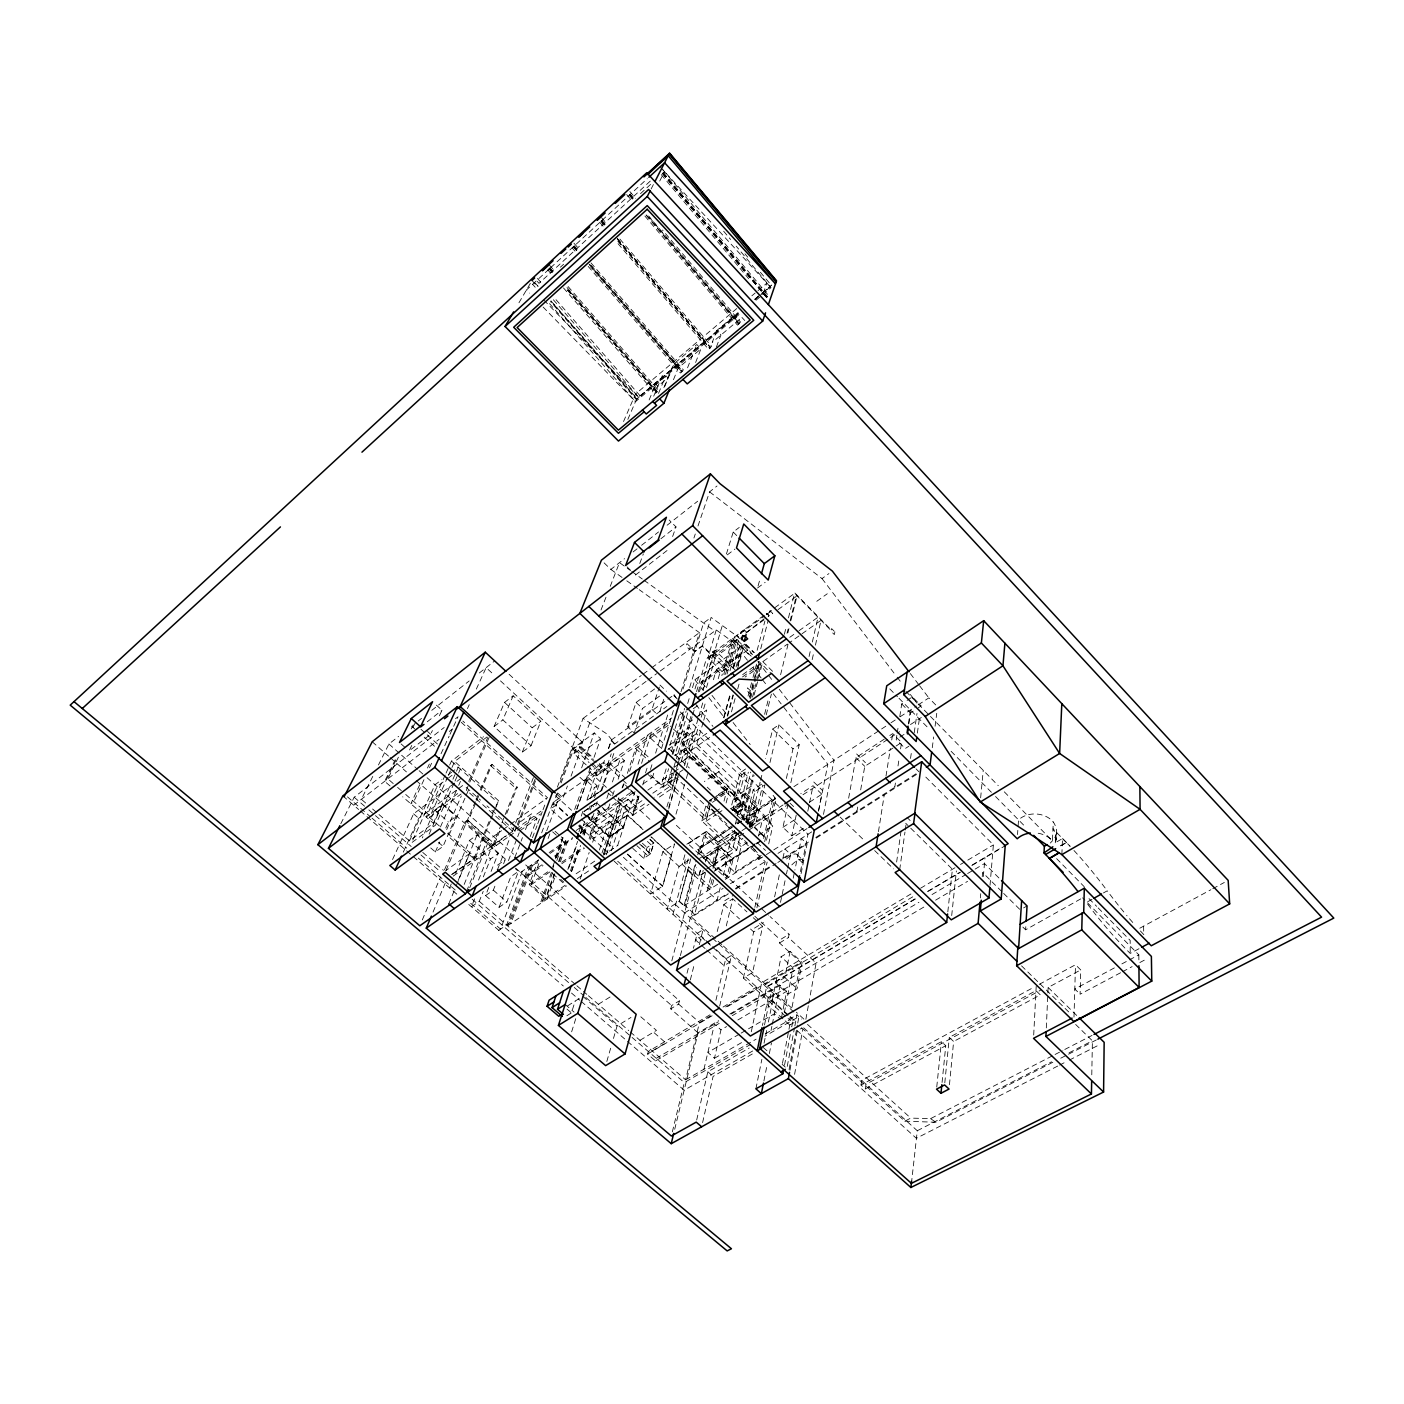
<?xml version="1.0" encoding="UTF-8"?>
<svg xmlns="http://www.w3.org/2000/svg" width="1404" height="1404" viewBox="0 0 1404 1404"><rect width="100%" height="100%" fill="white"/><g stroke="black" fill="none" stroke-linecap="round" stroke-linejoin="round"><path stroke-width="0.75" stroke-dasharray="5 3.75" d="M1091.785 1074.815L1092.4 1040.803L1075.639 1024.446M1120.567 972.761L1080.097 994.225L1080.729 969.918L1075.499 964.741L1036.222 985.977L1033.642 1036.152M1073.99 1017.11L1075.499 964.741M1061.863 854.597L1062.512 838.539L1055.229 842.786L1055.527 835.994M1046.313 1027.921L1048.121 987.468L1080.729 969.918M1055.229 842.786C1057.493 836.135 1057.528 827.921 1053.298 822.024A21.481 16.778 3.2 0 0 1018.532 819.883L1017.953 828.272M1038.188 833.239A21.744 16.866 3.4 0 1 1052.421 840.978L1053.298 822.024M1080.694 898.911L1025.622 929.799L1025.868 925.464M1017.531 834.573L1017.812 830.378M990.031 885.275L993.383 844.892L923.709 774.973M983.344 876.5L984.994 857.756M980.361 897.946L980.729 893.699M982.238 876.745L982.607 872.516L1002.158 891.926M749.403 823.85L751.017 826.816L748.56 823.972A3.001 1.106 -46.6 0 1 747.858 823.113L747.963 822.691A2.983 1.106 -46.6 0 0 746.244 822.288L745.875 822.463M980.641 797.823L983.239 770.34M949.455 1084.73L953.632 1041.47L949.297 1037.398L1035.976 990.645L1040.346 994.892L953.632 1041.47M944.804 1082.782L949.297 1037.398M942.066 1082.466L945.769 1045.699L941.435 1041.628L861.003 1085.011L865.32 1088.907L945.769 1045.699M936.749 1087.012L941.435 1041.628M736.31 812.003L733.397 809.16L736.872 812.284L734.011 810.213A3.001 1.088 -46.6 0 1 733.327 809.371L733.45 808.95A3.001 1.071 -46.6 0 0 731.747 808.581L733.73 810.459A3.001 1.071 -46.6 0 1 735.433 810.828L735.327 811.249M951.701 915.566L956.387 870.901M734.889 810.213L739.557 807.282L741.558 809.178L736.872 812.284M947.823 911.828L952.403 869.269L905.72 823.27M911.424 1183.344L917.286 1130.729L803.158 1027.359M932.274 747.718L933.678 736.96M935.082 726.219L936.749 713.32M899.683 869.725L904.966 832.081M905.264 829.992L906.142 823.727M917.356 733.116L919.725 716.356M910.529 758.441L911.459 752.017M914.232 732.73L917.005 713.443M896.629 862.021L901.403 828.553M865.32 1088.907L865.987 1084.257L1040.575 990.224M861.003 1085.011L861.687 1080.36L1034.309 987.012M908.37 724.025L910.863 707.335M908.967 723.393L910.529 712.899L914.092 710.564M895.419 783.028L894.769 787.293L891.733 784.292M897.998 765.97L899.297 757.423M900.578 748.894L901.543 742.488L892.733 733.608L887.468 737.047M896.858 735.31L896.208 739.487L905.229 748.56L908.879 746.208M897.191 733.221L898.49 724.868M899.788 716.496L901.719 703.966L905.282 701.614M878.448 831.659L884.239 794.945M885.994 776.131L890.364 748.49M891.716 739.996L892.733 733.608M857.704 807.019L856.966 811.301L853.93 808.353M860.67 789.908L864.759 766.356L901.543 742.488M848.648 798.174L855.966 757.651L885.731 738.188M794.576 1074.358L802.772 1029.501M808.318 1005.755L805.615 1020.69L796.296 1012.214M808.722 1003.632L816.093 963.109L788.469 937.556L789.136 934.257L770.076 916.584M789.083 1069.515L797.349 1025.095M797.753 1022.989L798.929 1016.636L764.934 1036.205M789.943 1070.269L797.279 1030.711L801.702 1028.202M787.258 1066.391L794.453 1028.044M794.857 1025.92L796.928 1014.829L801.579 1019.058M784.52 1065.197L790.557 1033.239M765.443 1033.8L789.61 1019.866L790.417 1015.619M792.049 1007.107L800.596 962.424L779.518 942.979L780.203 939.68L789.136 934.257M782.467 1063.372L788.557 1031.414M788.96 1029.29L791.066 1018.216L796.928 1014.829M790.101 951.35L784.889 977.535L775.763 982.94L787.977 994.067L797.121 988.714L802.123 962.46L790.101 951.35L781.08 956.773L771.568 1003.544M784.345 1012.688L793.102 967.812L781.08 956.773M823.481 814.408L834.029 760.248L779.255 689.276M781.466 1017.742L786.661 991.329L780.097 985.362L731.01 1014.179M818.409 811.301L821.814 794.225L813.039 785.713L800.789 793.716M818.743 810.178L827.833 764.32L782.484 705.615M771.024 1030.571L771.884 1026.377M772.305 1024.271L780.097 985.362M763.899 1080.957L767.251 1064.109M769.339 1053.579L771.445 1043.049M800.42 871.638L807.984 834.239L680.203 711.898L668.76 749.034M801.105 873.569L807.089 843.892L801.386 838.451L794.875 870.094M764.057 1043.207L766.637 1030.501M768.357 1022.024L774.043 994.067L768.199 997.507L762.442 1025.464M755.896 1088.802L761.863 1059.336M793.207 878.22L794.453 872.13M807.791 811.249L809.108 804.861M809.546 802.737L813.039 785.713M764.496 1025.008L771.34 991.61M764.671 994.313L764.127 996.893L732.309 1015.654M780.484 902.368L781.782 896.261M782.203 894.225L785.205 879.992M786.486 873.885L787.311 869.989M787.714 868.041L790.592 854.369L784.906 848.964L781.975 862.6M788.065 803.86L782.923 827.307L791.838 835.801L796.823 812.267M751.28 1031.764L761.652 982.8L911.266 893.769M774.604 896.875L779.413 874.552M759.511 923.481L762.653 926.377L752.579 972.533L743.383 978.061L789.61 1019.866M790.838 782.712L799.227 744.682L778.922 724.815L772.691 729.08L765.619 758.441M743.383 978.061L753.667 931.905L762.653 926.377M812.179 659.634L813.583 653.422M815.443 645.138L821.024 620.287L789.259 642.839M756.896 907.826L767.163 862.056M786.363 778.465L792.979 748.876L799.227 744.682M768.708 843.857L772.726 826.061L763.056 816.865L749.016 826.043M754.843 907.317L765.162 861.547L675.657 777.43L652.632 793.33M773.095 795.313L775.657 798.648L774.727 797.753L741.838 819.409M766.496 840.224L776.026 798.402L743.295 819.936M702.597 1122.586L713.109 1076.377L754.51 1052.719M809.073 656.51L810.477 650.298M812.354 642.032L818.005 617.216L796.823 632.291M757.862 858.511L758.844 859.423L759.81 855.229M763.653 838.504L772.305 800.859M739.276 1034.186L707.844 1052.456L714.478 1058.265L720.972 1029.869L726.605 1026.57M764.671 841.663L774.727 797.753M696.682 1120.023L707.844 1071.779L749.209 1048.016M703.931 1069.234L714.478 1024.113L720.972 1029.869M758.564 836.082L763.056 816.865M719.673 1006.124L731.484 955.44L725.657 959.002L715.671 1001.298M769.971 762.547L778.922 724.815M749.631 827.816L753.053 825.57L762.705 785.117M749.35 826.974L760.108 782.309M760.617 780.185L762.161 773.797M726.307 925.868L732.8 898.841L746.946 911.88M630.343 1032.01L685.591 1079.799L699.473 1022.498L712.583 1014.706M674.71 1129.29L698.034 1032.853L718.637 1020.673M745.559 821.252L755.685 814.601L743.155 802.719L733.046 809.424L745.559 821.252L753.246 789.785L763.179 783.151M740.241 831.782L731.484 837.521L725.061 863.179L734.871 872.305L741.119 846.559L748.139 842.014M672.341 1131.887L684.31 1082.589L751.807 1043.751M747.086 824.095L755.001 791.47L764.934 784.854L754.878 827.289L765.636 837.468M743.295 818.918L754.036 775.289M739.364 833.274L719.445 846.296L733.116 859.037L728.641 877.219L714.794 864.39L736.749 850.157L741.172 832.081M717.233 931.536L723.85 904.509L732.8 898.841M780.606 674.71L788.223 643.558M712.776 862.512L732.555 849.666L737.03 831.589L717.444 844.418L712.776 862.512L701.298 851.877L706.107 833.853L717.444 844.418M766.233 714.864L771.375 694.155M787.047 633.344L788.065 629.238M790.083 621.059L796.156 596.489M742.084 819.234L753.106 774.534M787.925 632.713L788.925 628.623M790.943 620.445L797.016 595.875L776.096 611.038M720.199 887.732L717.111 900.087L707.195 890.978L710.88 876.605M723.288 875.394L728.43 854.808L718.795 845.822L698.736 858.95M784.362 634.257L786.398 626.079M788.451 617.9L794.699 592.786L831.291 630.01M764.601 714.285L768.725 697.7M735.924 810.494L737.907 812.372L737.03 815.899L740.452 813.636L750.771 772.13M735.345 824.148L736.907 817.918M737.433 815.829L748.35 772.165M738.276 812.407L746.191 807.177L684.555 748.665L683.643 751.702L734.152 799.578L736.644 797.928L741.4 786.644L745.893 768.795L739.961 772.814L730.782 808.686L732.765 810.564L742.874 803.843L740.891 801.965L730.782 808.686M713.723 880.027L711.652 888.1L684.362 862.986L686.012 856.966M734.152 799.578L734.941 796.489L737.416 794.822L682.59 742.734L686.819 734.608L741.4 786.644M732.765 810.564L741.891 774.657L746.84 771.322M690.329 979.939L694.541 963.319M699.297 944.629L703.088 929.659L697.279 933.309L693.436 948.262M687.03 973.2L688.644 966.97M714.794 864.39L719.445 846.296M712.126 879.36L709.529 889.469L682.239 864.373L685.012 854.352M712.986 868.392L718.795 845.822M713.776 866.794L718.427 848.683L703.737 858.283M698.034 1032.853L670.743 1008.844L678.606 1004.088L679.448 1000.789L529.115 867.935L539.434 860.792M726.114 802.983L729.202 791.066L719.146 797.823M754.106 695.068L762.793 661.635L787.486 644.103M717.497 842.505L734.748 830.641L717.497 842.505L706.335 831.273L717.672 841.856M709.95 1014.811L648.315 1051.473L647.613 1054.053L655.563 1060.898L656.23 1058.318L718.216 1021.884M750.578 698.508L759.353 664.969M705.44 873.13L694.682 914.337L684.766 905.334L695.805 864.25M724.025 801.122L727.342 788.469L746.349 806.528L735.029 814.022M670.743 1008.844L671.603 1005.545L679.448 1000.789M752.509 697.104L761.214 663.653L740.628 678.255M748.069 696.068L752.439 679.483M753 677.412L756.914 662.565M766.461 614.654L766.812 613.302L769.392 615.9L772.744 613.46L770.164 610.863L766.251 613.706L768.795 615.303L768.444 616.654L766.584 614.776L773.042 609.003M760.722 648.788L768.304 620.006M680.378 955.597L690.277 918.023L728.571 893.716M721.814 944.594L691.031 916.654L703.211 870.34M705.44 861.916L706.545 857.668L746.84 831.396M749.455 696.735L758.774 661.249L770.761 673.113M749.754 698.034L754.668 679.255M755.229 677.167L759.055 662.565M700.298 870.147L698.701 876.184L705.299 871.902M700.543 870.357L698.929 876.394L705.528 872.13M770.164 610.863L769.936 612.337M757.142 650.298L764.917 621.042M690.786 858.792L679.15 901.421L683.994 905.826L696.156 860.634M697.718 854.825L699.806 847.068L674.113 823.253M704.001 835.24L731.01 860.406L726.517 878.588L699.174 853.263L704.001 835.24L706.107 833.853M671.814 960.845L696.542 867.707M708.722 803.386L704.492 819.006L667.321 784.204L671.972 768.795M710.336 803.895L706.651 817.567L669.462 782.73L673.516 769.252M710.863 801.947L711.459 799.683L709.336 801.122M736.749 850.157L705.949 821.34L710.231 805.44M689.101 859.897L679.062 866.479L667.181 909.125L679.396 901.263L687.784 870.48L692.541 874.832L687.784 870.48M732.555 849.666L701.719 820.849L706.598 802.965M731.466 711.881L735.433 697.314M737.697 688.995L739.399 682.748M727.254 715.689L732.958 694.91M672.972 914.373L688.522 857.686M727.623 716.198L733.362 695.243M723.955 717.971L730.905 692.839M737.381 669.427L744.383 644.085L752.544 654.668M758.072 585.977L760.336 577.851M736.082 666.953L742.4 643.453M746.7 632.327L744.138 629.764L743.751 631.133L745.735 633.099L766.531 616.935M737.556 665.356L743.278 644.717M723.604 717.619L730.536 692.558M738.048 665.426L741.523 652.895L747.805 660.722M732.835 668.076L738.328 648.455L733.748 642.523L716.251 629.94L658.406 672.376M733.292 667.953L734.906 662.197L731.396 658.757L716.373 669.568L712.46 683.011M733.923 666.9L740.364 643.839M743.874 631.256L744.26 629.887L710.617 654.334L699.455 691.681M729.975 670.779L739.276 637.714L736.837 635.292M741.101 631.976L740.838 633.45L741.101 631.976L764.548 614.952M727.061 674.078L736.819 639.504L713.057 656.721L702.316 646.191L694.611 651.825L690.048 647.384M723.762 674.289L734.362 637.083L751.456 654.001M725.535 674.008L734.274 643.225L731.817 640.803L721.849 675.657M734.941 640.838L751.21 656.177M627.272 854.246L662.495 886.275L674.604 843.857L662.899 851.649L650.526 894.067L662.723 886.117L671.481 855.475L651.105 836.749M606.826 1061.442L611.056 1046.822M613.46 1038.469L617.093 1025.938L630.975 1017.444M718.199 678.746L719.866 672.972L734.906 662.197M675.973 814.162L685.714 780.571M686.328 778.465L688.153 772.165M703.158 722.288L696.015 746.946L720.656 770.427L704.334 781.537M703.755 720.234L706.738 709.95L694.366 718.69M686.486 767.637L698.753 725.64M701.21 717.233L706.124 700.438M684.31 765.671L698.262 718.216M698.859 716.145L703.106 701.702M668.76 807.265L678.097 775.745M668.743 808.985L679.29 773.323M683.643 751.702L686.135 749.982L693.383 731.554L688.995 727.36L679.045 734.38L670.375 726.131M706.475 687.644L715.566 656.756L713.127 654.369L702.755 689.329M676.482 773.042L671.884 788.469L657.809 798.139M696.524 691.593L706.387 658.827L711.617 655.036L712.53 651.93L715.005 650.14L736.784 671.533M666.9 806.861L675.657 777.43M681.379 761.196L689.346 734.38L684.959 730.203L676.377 758.774M703.193 689.996L722.305 625.5M716.251 629.94L707.914 657.721L725.078 674.499M674.394 771.077L669.778 786.503L654.088 797.296M690.891 716.356L677.957 759.511L711.53 736.152M698.192 691.996L701.228 681.835L741.523 652.895M632.748 848.349L643.752 858.388L650.684 853.755L653.931 842.891L649.245 838.592M676.342 769.216L677.553 765.127M678.167 763.092L692.102 716.935M692.716 714.847L695.208 706.51M673.92 766.935L675.763 760.81M643.752 858.388L647.051 847.507L653.931 842.891M687.732 712.899L674.798 755.685L708.581 732.098M694.98 688.96L698.56 677.132M672.2 754.281L684.608 713.53M687.679 703.474L690.084 695.559M692.488 687.662L694.892 679.764L744.383 644.085M653.755 773.271L652.474 777.377L662.986 787.205L668.602 768.69M672.99 754.281L686.117 711.073M689.662 687.504L711.126 617.427L738.048 636.889M650.666 775.008L661.249 784.889L666.935 766.268M671.358 751.807L684.625 708.371M683.046 689.048L703.562 623.025L711.126 617.427M726.412 554.018L733.221 532.028L739.241 527.448M681.01 691.751L699.42 632.642L639.189 589.662M571.639 1031.817L575.816 1018.462M661.477 748.613L673.692 709.564M650.438 769.497L652.386 763.372M655.598 753.158L667.9 714.25M676.131 697.858L674.043 694.787L676.219 697.577M690.241 646.788L689.417 649.42L686.117 646.191L686.96 643.576L694.804 651.228L702.491 645.612L713.232 656.124M612.53 797.086L632.59 815.461L638.767 797.437L625.447 785.099M638.767 797.437L633.169 815.057L618.164 801.245M642.751 784.924L644.734 778.676M566.865 1015.759L571.428 1012.898L575.166 1001.087M620.252 799.806L633.169 811.705L638.364 795.384M645.507 772.955L647.455 766.83M609.248 836.626L623.288 827.026L627.377 814.864L641.698 828.114M617.655 845.506L635.012 791.505M588.68 818.69L609.301 837.433L623.692 827.588L600.28 805.387M641.575 763.32L651.614 732.274L662.618 742.681M659.81 711.547L663.741 699.315M638.03 764.232L647.455 735.24L661.231 748.244M611.389 850.701L628.079 799.245L652.176 821.48M606.405 854.773L621.603 808.265M603.527 853.72L612.934 825.113L608.897 821.445L589.996 834.485L594.015 838.135L612.934 825.113M633.292 792.698L621.235 801.087L603.492 855.141L617.9 845.348M604.194 854.703L618.795 810.213M659.529 696.121L642.453 708.493L634.257 733.011L627.763 726.903L652 709.424L659.318 687.082M617.584 801.666L618.866 797.77M622.095 788.03L623.376 784.134L629.308 789.627M622.674 787.626L623.955 783.73M627.377 773.358L635.608 748.455L668.936 724.762M602 853.07L618.602 802.667L582.783 827.57L579.764 824.832M629.606 771.375L637.627 747.016L650.052 758.669M599.403 849.999L608.897 821.445M609.862 803.878L608.476 807.984L604.755 804.58M612.618 795.629L615.391 787.398M618.146 779.167L624.359 760.635L620.761 757.282L604.527 768.848L594.524 797.683M606.844 798.42L608.932 792.242M612.425 781.958L620.761 757.282M580.203 879.027L589.189 852.456M592.646 842.224L595.945 832.432L641.997 800.649M590.084 839.68L599.631 811.565M693.927 538.03L695.278 534.011M697.999 525.973L709.582 491.856L717.005 486.012M589.996 834.485L591.944 828.799L639.118 796.138M589.136 838.679L598.911 810.02M627.763 726.903L636.1 702.456L654.861 688.785M590.856 820.252L592.277 816.128M595.84 805.791L597.262 801.649M600.807 791.312L614.32 752.035M593.945 813.407L591.821 819.585L588.101 816.215M601.737 790.715L608.107 772.165L624.359 760.635M570.428 870.901L578.817 846.647M582.993 834.52L584.397 830.484L579.536 826.078M576.886 808.757L589.891 772.13L603.615 762.337L607.177 765.619L611.249 753.843M571.481 871.48L580.01 846.735M584.275 834.362L586.416 828.167M571.621 871.463L580.624 845.383M584.082 835.345L587.679 824.92L581.958 828.904L579.729 835.327M587.03 799.56L594.998 776.903L608.722 767.128L609.915 763.671L625.956 778.571M567.865 869.445L577.623 841.347M568.743 867.97L577.167 843.734M580.677 833.643L584.591 821.866M588.767 809.845L590.171 805.826M593.646 795.805L597.139 785.784L588.153 777.518L576.798 809.494M590.242 810.038L591.681 805.914M587.749 766.321L595.401 773.393L599.824 770.252L601.14 766.479L595.033 760.81M578.939 831.87L581.747 823.85M590.838 797.788L594.331 787.767L597.139 785.784M608.406 748.595L611.424 739.943L674.043 694.787M646.086 681.414L589.75 722.727L580.94 746.63L579.326 747.805L600.736 767.619L602.369 766.444L604.457 760.477M608.616 748.543L611.67 739.75L607.265 734.169L583.081 718.392L556.002 790.873M581.256 816.04L583.415 809.862M596.893 772.937L595.805 776.043L606.089 768.725M763.214 293.471L766.847 283.152L751.877 295.788M595.401 773.393L596.735 769.62L601.14 766.479M552.579 872.533L541.856 902.596L540.891 901.754L545.331 898.753L554.141 873.972M558.529 861.6L565.865 840.961L561.231 836.802M554.843 873.85L546.244 898.139L565.531 885.064L550.35 871.586L531.098 884.801L547.191 898.981L555.247 876.271M559.161 861.723L565.619 843.506L572.446 838.767M560.354 861.828L567.672 841.189M574.657 809.494L585.363 779.518L594.331 787.767M556.861 860.494L562.46 844.787M579.957 777.342L585.187 782.133L590.329 767.69M594.015 757.37L600.631 738.802L594.296 732.906L572.692 748.63L560.214 782.116M672.621 536.503L676.026 526.921L669.164 520.024M555.387 857.493L562.6 837.381M552.702 866.935L554.861 860.898M555.58 858.879L564.215 834.731M540.891 901.754L553.79 865.671M556.651 857.651L561.547 843.962M581.625 767.9L594.296 732.906M545.331 898.753L529.22 884.573L538.311 859.932M531.098 884.801L539.224 862.653M548.104 838.486L551.052 830.431M557.37 793.032L552.86 805.141L563.057 797.893L567.409 786.047M571.042 776.166L579.01 754.457L600.631 738.802M546.735 830.747L558.634 798.56M586.223 764.917L573.955 753.615L578.36 750.42L579.747 746.682L593.488 759.406M575.254 984.309L507.564 925.815L529.168 867.9M561.126 782.941L573.885 748.63L582.52 742.365L576.289 736.556M498.753 930.326L509.933 922.744L531.414 864.882M532.344 865.706L510.88 923.569L509.933 922.744M573.955 753.615L575.342 749.859L579.747 746.682M541.681 832.835L552.93 802.632L671.796 717.883M1056.615 833.081L1054.579 838.521L1050.332 843.049M522.306 871.217L500.561 929.097L468.567 901.473M639.768 563.495L643.365 553.843M532.449 837.749L536.977 825.763M537.732 823.762L542.26 811.758M543.015 809.757L546.033 801.754M530.203 836.556L536.995 818.637L531.589 813.793L518.006 823.499M716.426 346.911L720.972 334.924L716.812 330.484L738.083 312.565M488.75 887.451L485.573 895.577L499.087 907.3L506.879 901.947L518.427 871.41L515.479 868.813M499.087 907.3L510.74 876.763L518.427 871.41M514.829 857.493L522.446 837.626M525.5 829.676L531.589 813.793M716.812 330.484L712.214 342.436L742.242 317.058M508.441 860.599L516.918 838.697M517.69 836.696L519.234 832.712M518.164 825.464L535.503 780.922M485.573 895.577L493.348 890.171L495.717 884.081M503.597 863.793L505.177 859.739L497.507 865.145M516.567 826.605L514.197 832.677L466.339 790.119L468.918 784.134M517.356 824.587L536.31 775.991M601 610.02L606.388 596.209M610.249 586.328L619.497 562.635L630.01 570.182M695.612 362.495L700.947 348.876L696.805 344.524L674.131 363.654L664.478 387.118M497.49 869.655L509.161 839.838M512.267 831.888L514.829 825.061M515.619 823.042L534.643 774.481M474.622 898.806L471.446 906.773L479.273 901.333L483.204 891.382M491.067 871.463L498.157 853.544L477.044 834.941L469.41 840.452L454.563 876.078M483.345 876.903L490.487 858.967L498.157 853.544M687.556 367.778L696.805 344.524M478.536 880.097L492.225 845.928L506.511 835.731M492.997 845.015L501.123 824.745M501.93 822.726L515.724 788.276L517.269 787.153L492.067 764.425L490.522 765.584L480.326 789.68M494.594 843.874L501.877 825.64M506.739 813.478L517.269 787.153M531.045 745.664L540.838 721.305L513.162 695.787L504.527 702.404L494.103 726.517L522.27 752.175L531.045 745.664L502.843 719.883L513.162 695.787M469.743 887.697L489.206 839.539L467.304 820.217L464.812 822.042L444.401 870.094M522.27 752.175L532.169 727.798L540.838 721.305M673.464 379.729L678.255 367.953L700.947 348.876M466.549 891.382L486.89 841.207L501.579 830.677M464.162 884.45L474.85 858.3L469.533 853.65L445.577 870.813M475.412 857.563L490.312 821.042M491.154 819.006L494.471 810.898M495.296 808.862L498.613 800.754L454.668 761.477L487.048 736.924M473.85 858.669L491.277 816.057M492.102 814.039L498.613 800.754M663.881 387.662L672.534 366.637M658.529 393.366L665.865 375.658L667.935 377.816L657.827 386.311L655.756 384.152L665.865 375.658M458.231 880.448L477.044 834.941M448.789 903.86L455.422 887.784M456.247 885.784L469.533 853.65M653.702 396.191L662.512 375.096M451.263 883.993L449.613 887.942L451.421 886.661M649.122 399.964L655.756 384.152M433.046 912.074L445.752 881.87M446.103 870.269L475.219 801.737M476.061 799.736L479.466 791.698M494.734 846.542L466.707 821.831L468.287 820.673L475.938 802.597M476.781 800.596L480.186 792.558M481.028 790.54L492.067 764.425M422.306 919.936L440.487 877.149M543.91 300.105L639.557 398.262L640.435 396.191L554.598 298.052M430.712 847.946L435.345 851.965L443.05 846.366L455.984 816.408L442.365 804.404L434.766 810.055L422.323 837.907M627.834 419.41L636.819 398.596L738.293 313.039M468.409 790.189L448.455 836.468L475.57 860.178M446.665 829.641L461.319 795.928M468.743 781.379L487.714 737.591M469.778 782.151L490.452 734.345M435.345 851.965L439.698 841.979M445.77 827.991L448.385 822.007L455.984 816.408M623.534 421.516L635.468 394.068L736.907 308.424M440.452 826.938L457.827 787.346M458.704 785.362L460.442 781.396M429.115 834.222L442.365 804.404M454.124 783.063L435.503 825.148L411.6 842.769L437.065 786.556L447.034 779.044M455.019 781.063L457.669 775.043M458.564 773.042L460.337 769.023M379.01 814.566L409.477 840.926L433.362 823.27L452.053 781.221M452.948 779.22L458.283 767.198L453.299 770.954M439.382 826.026L429.554 817.444L447.49 777.465M448.385 775.464L454.668 761.477M445.156 775.078L426.237 817.04L433.362 823.27M446.051 773.095L448.753 767.093M449.649 765.092L451.456 761.108L483.538 736.749M467.444 708.599L469.234 704.685M476.342 689.083L486.135 667.62L494.12 674.991M403.299 852.14L418.708 818.304L456.914 789.803M409.477 840.926L435.012 784.748L441.663 779.729M392.558 859.529L413.583 813.829L455.229 782.642M441.049 753.72L449.104 736.205M450 734.257L458.055 716.742L454.598 719.427M423.955 779.729L413.829 801.579L410.845 803.825L421.007 781.958M429.484 767.812L432.239 761.846M427.483 768.041L429.326 764.074M411.758 745.454L409.073 751L430.659 734.257L432.414 730.554M439.399 715.777L442.032 710.231L435.731 704.545M386.188 780.133L395.805 760.442M411.197 728.922L413.127 724.99M398.42 757.195L387.855 778.851L395.981 785.959M412.829 727.658L414.742 723.709L421.551 718.374M395.261 759.652L384.661 781.326L392.839 788.346M372.762 776.412L361.354 799.297L366.181 803.457M378.466 764.969L388.926 743.997L398.648 736.363M340.821 823.727L354.177 797.226L444.208 727.483M659.722 181.063L664.531 171.621L661.319 174.552M651.105 188.996L654.001 183.362M518.953 302.773L530.905 282.362L535.205 287.258M738.609 324.113L740.47 322.007L662.495 230.028M568.111 286.556L658.423 390.259L656.493 392.4L566.005 288.61M548.999 269.217L526.43 289.996L529.466 293.103M550.596 267.743L647.262 178.712M650.263 181.098L538.996 283.362L536.258 280.238M560.389 267.181L563.601 264.25M640.505 193.664L645.313 189.259M646.911 187.785L653.316 181.906M754.931 299.017L771.568 284.994M738.135 313.496L636.661 398.929L550.947 301.053M754.773 299.491L761.424 293.875M763.092 292.488L769.743 286.872M738.451 313.689L636.363 399.631L550.596 301.685M755.054 299.701L758.388 296.893M760.038 295.507L770.006 287.118M543.102 307.055L635.468 401.702L739.381 314.268M756.019 300.263L761.003 296.068M762.67 294.664L770.989 287.662L736.205 246.156M604.089 562.846L610.845 569.427L624.587 558.634M633.099 551.947L639.891 546.612M641.593 545.278L658.581 531.923M667.093 525.236L697.683 501.21M431.748 710.354L469.147 680.975M479.343 672.972L494.682 660.915M660.898 538.75L676.026 526.921M427.255 721.796L442.032 710.231M635.433 575.061L667.848 549.912M353.685 805.212L439.048 739.364M449.28 731.466L452.685 728.834M494.103 726.517L502.843 719.883M727.325 554.861L734.959 549.069M448.315 774.727L451.632 772.218M448.701 777.798L452.018 775.289M657.318 391.225L656.616 391.821L566.303 288.206M456.967 781.344L462.179 777.43M458.652 788.521L463.864 784.625M457.722 793.611L426.237 817.04L402.667 796.788M429.554 817.444L461.074 794.015M757.511 587.995L765.18 582.344M583.081 718.392L641.242 675.517M643.014 674.218L650.07 669.024M651.825 667.725L699.42 632.642M647.841 680.115L656.651 673.657M774.692 607.792L794.559 593.383L831.168 630.607M740.715 633.327L764.706 615.917M733.695 639.452L709.897 656.703L712.337 659.108L736.135 641.874M745.735 633.099L766.689 617.918M733.748 642.523L739.785 638.153M709.582 491.856L822.024 578.588L828.922 573.587M614.882 743.839L611.126 740.75L614.636 744.032L666.9 706.458M701.228 681.835L702.175 682.748L748.525 649.473M816.777 601.298L827.289 593.752M503.352 829.413L508.652 825.622M510.424 824.341L547.542 797.753L462.846 721.077M451.509 874.587L505.949 835.766M452.579 874.183L474.85 858.3M508.301 834.467L513.653 830.641M515.443 829.36L542.225 810.266M607.177 765.619L609.915 763.671M453.246 876.096L507.704 837.31M509.319 836.152L515.812 831.537L486.977 805.878M517.567 830.29L540.505 813.951M585.187 782.133L670.814 721.165M679.729 714.812L685.082 711.003M789.75 637.311L795.05 633.555M519.989 830.729L536.995 818.637M693.313 708.704L700.21 703.79M742.646 674.657L756.282 664.969L758.722 667.391L745.085 677.044M689.066 722.446L692.593 719.936M586.96 800.298L601.228 790.627L587.205 800.508M669.568 744.945L687.328 732.449M667.9 749.438L693.383 731.554M576.184 830.466L632.695 791.136M643.067 783.923L652.474 777.377M520.533 872.446L538.504 859.968M549.139 852.579L565.865 840.961M677.483 764.46L689.943 755.808L726.745 790.733L714.531 798.946M550.052 853.404L572.779 837.626M581.309 831.712L628.079 799.245M674.096 767.321L681.045 762.495M682.8 761.284L689.75 756.458L726.57 791.382L714.355 799.596M580.993 832.853L584.397 830.484M582.59 833.327L585.468 831.343L578.974 825.464M647.876 790.083L672.393 773.095M674.148 771.884L679.396 768.251M542.049 864.741L527.816 874.587L528.746 875.412L542.979 865.566M554.527 856.107L558.072 853.65L559.003 854.474L555.457 856.949M661.249 784.889L677.693 773.534M679.501 772.288L683.099 769.796M662.986 787.205L676.254 778.044M613.197 824.639L627.377 814.864M627.36 815.32L613.443 824.85L592.962 806.142M633.169 811.705L645.366 803.299M529.22 884.573L549.104 870.901M561.758 862.214L583.432 847.296M561.775 863.741L584.538 848.104M632.59 815.461L648.999 804.194M623.885 826.991L609.494 836.854L588.838 818.058M576.114 873.779L597.156 859.476M507.564 925.815L566.496 885.924M577.219 878.658L591.523 868.971M709.16 800.701L716.426 795.822M718.251 794.594L727.342 788.469M714.952 797.349L727.167 789.136M712.442 802.333L717.479 798.946M701.719 820.849L713.688 812.863M715.443 811.688L720.743 808.16M705.949 821.34L716.11 814.583M717.795 813.442L722.884 810.055M686.784 844.225L706.335 831.273M688.381 843.699L706.159 831.923M671.481 855.475L650.859 836.907M736.626 813.232L737.907 812.372M907.072 700.438L912.407 696.893L921.199 705.896L915.864 709.389M739.996 820.603L697.033 848.893L768.497 915.127M743.295 819.901L775.657 798.613M793.892 786.661L889.223 723.955M891.031 722.762L898.279 717.988M900.104 716.795L916.426 706.054M918.234 704.861L928.834 697.893L936.135 705.37M745.928 819.743L756.036 813.091L743.541 801.21L733.432 807.932L765.478 838.135M745.98 821.919L755.405 815.742L757.212 817.444L747.437 823.85M699.174 853.263L701.298 851.877M749.438 824.166L754.123 821.077L755.949 822.797L751.245 825.868L747.963 822.691M749.209 825.113L753.895 822.042M741.996 830.641L747.261 827.202M749.876 826.64L783.046 804.931M703.492 858.055L718.199 848.455M748.63 830.238L786.451 805.545M802.948 794.769L888.785 738.732M890.592 737.556L899.631 731.659M910.476 724.569L921.322 717.497M899.859 737.118L905.317 733.572M706.51 869.006L728.43 854.808M758.669 835.169L772.726 826.061M809.546 802.175L821.814 794.225M725.061 863.179L755.299 843.628M714.952 870.234L754.773 844.488M756.581 843.33L762.021 839.82M714.197 871.27L754.703 845.103M756.493 843.944L761.881 840.452M782.923 827.307L797.139 818.128M734.871 872.305L763.355 854.053M791.838 835.801L806.054 826.675M683.994 905.826L718.041 884.011M725.289 879.378L761.337 856.282M758.844 859.423L762.688 856.966M766.391 854.597L771.919 851.052M773.779 849.859L807.019 828.588M684.625 912.916L723.078 888.399M730.396 883.73L765.162 861.547M777.991 853.369L814.338 830.185M691.031 916.654L728.079 893.137M735.398 888.486L771.937 865.285M782.905 858.318L808.476 842.084M815.794 837.451L919.041 771.884L916.005 768.83M735.871 889.083L776.008 863.618M777.834 862.46L783.309 858.985M785.134 857.844L807.089 843.892M816.268 838.065L916.97 774.166M724.762 900.736L733.713 895.068M567.602 1005.861L579.729 998.209M598.35 1004.299L611.091 996.349M754.527 928.097L763.495 922.586M779.518 942.979L788.469 937.556M639.961 1040.311L656.458 1030.413L638.802 1015.039M920.62 888.206L956.844 866.637M960.494 864.46L965.97 861.196M967.812 860.108L993.383 844.892M723.025 1007.037L756.651 987.047L756.089 989.627L724.306 1008.511M725.692 1006.931L800.596 962.424M652.281 1050.964L665.829 1042.909L653.509 1032.186M647.613 1054.053L713.074 1015.18M765.496 984.257L914.969 895.506M767.637 986.205L916.092 898.227M927.377 891.54L959.318 872.604M972.481 864.811L1002.544 846.998M915.303 899.051L766.496 987.223L765.285 993.049L770.147 997.454L926.201 905.685M928.483 891.224L960.511 872.253M971.814 865.566L1005.211 845.77M729.887 1014.039L918.918 902.298M932.028 894.559L965.759 874.639M967.619 873.534L973.253 870.217M975.113 869.111L984.485 863.565L999.964 878.992M655.563 1060.898L719.199 1023.376M935.608 900.157L967.567 881.361M737.872 1019.953L786.661 991.329M1056.317 839.855L1055.878 834.134L1052.982 828.781L1070.164 846.349L1066.338 842.418L1059.055 846.665L1065.759 843.067M741.136 1033.098L746.682 1029.887M748.525 1028.799L774.411 1013.758L779.746 1018.567M714.478 1058.265L745.928 1040.083M685.591 1079.799L756.124 1039.171M789.768 1025.025L795.647 1021.656L772.674 1000.841L766.795 1004.281L783.643 1019.497M752.684 1050.982L684.152 1090.224L581.432 1001.631M1023.621 907.897L1027.044 905.949M1092.049 899.297L1086.363 902.474A209.407 76.202 58.6 0 0 1130.22 953.421L1139.75 948.314M1103.439 892.926L1107.247 890.82A210.688 74.693 58.5 0 0 1125.394 913.881M1139.767 928.237L1210.88 889.732M1212.793 888.697L1224.323 882.467M1114.355 967.918L1074.797 988.995L1080.097 994.225M1121.884 963.899L1127.535 960.88M1129.43 959.88L1138.837 954.86L1082.589 897.84M1122.48 971.744L1132.115 966.619M1139.837 962.547L1147.542 958.458M801.596 1027.746L904.825 1121.182L910.74 1118.111L930.571 1118.637L1053.123 1055.475M1055.071 1054.474L1062.863 1050.473M1064.794 1049.455L1092.031 1035.432M917.286 1130.729L1051.543 1061.793M1069.058 1052.807L1092.4 1040.803M904.825 1121.182L935.906 1122.252L1052.93 1062.214M1060.74 1058.212L1066.584 1055.194M1068.549 1054.193L1097.805 1039.188M1057.686 1066.075L916.356 1138.293L797.279 1030.711M1059.616 1065.074L1067.373 1061.126M1069.304 1060.125L1100.28 1044.295M747.683 824.166L748.051 824.008A2.983 1.106 -46.6 0 1 749.771 824.394L749.666 824.815A2.983 1.106 -46.6 0 0 750.368 825.675L751.21 825.552M750.666 825.587L747.911 822.902M736.837 811.968L736.012 812.091A3.001 1.088 -46.6 0 1 735.38 811.968L731.747 808.581M930.571 1118.637L935.906 1122.252M610.845 569.427L625.008 579.554M626.781 580.817L637.416 588.399M631.747 571.446L642.26 578.992M644.015 580.256L714.741 631.045M567.005 1009.107L571.428 1012.898M565.18 1004.474L574.061 1012.091M347.472 796.875L370.34 816.707M372.007 818.128L406.739 848.121M418.322 858.107L456.089 890.715M342.857 795.875L358.652 809.494M360.301 810.915L405.809 850.175M406.616 850.859L411.583 855.141M413.232 856.563L457.177 894.471M468.778 904.474L563.32 985.994M571.498 993.049L579.87 1000.28M372.587 809.002L377.395 813.162M422.744 852.403L443.436 870.304M479.273 901.333L506.616 924.99L528.202 867.128L524.938 864.25M576.868 985.766L586.784 994.33M588.434 995.752L628.764 1030.624M354.177 797.226L367.216 808.493M368.831 809.897L411.197 846.507M420.972 854.966L440.523 871.849M472.148 899.192L572.569 986.012M574.218 987.433L584.099 995.962M585.749 997.384L684.31 1082.589M582.765 996.296L617.093 1025.938M438.417 842.312L443.05 846.366M493.348 890.171L506.879 901.947M447.56 833.204L477.132 859.072M413.583 813.829L418.708 818.304M707.844 1071.779L713.109 1076.377M411.618 726.166L414.759 728.922M424.166 737.17L436.714 748.174M434.766 810.055L448.385 822.007M469.41 840.452L490.487 858.967M397.595 787.381L404.089 793.067M405.703 794.471L429.062 814.934M388.926 743.997L400.052 753.843M401.632 755.247L417.532 769.287M419.112 770.691L425.482 776.324M427.062 777.728L513.548 854.176M678.606 1004.088L699.473 1022.498M468.287 820.673L496.314 845.419M492.225 845.928L464.812 822.042M372.2 741.751L388.504 756.107M390.137 757.546L406.44 771.902M416.216 780.519L507.493 860.95M515.654 868.128L671.603 1005.545M401.088 743.927L405.879 748.174M560.687 879.325L563.829 882.116M763.197 1047.437L769.515 1053.053M782.133 1064.302L785.275 1067.11M466.146 787.346L480.572 800.175M427.448 731.379L430.659 734.257M420.954 729.273L425.623 733.45M427.185 734.836L439.61 745.945M451.456 761.108L497.086 801.859M555.036 831.238L559.687 835.398M552.685 831.888L559.143 837.697M560.758 839.153L565.619 843.506M490.522 765.584L515.724 788.276M461.214 722.253L546.349 799.262M614.145 861.161L701.316 940.013M561.898 819.234L550.561 808.985L556.282 804.913L567.637 815.197M705.071 948.542L695.577 939.943L701.403 936.31L714.074 947.788M706.651 949.964L724.078 965.706L729.922 962.144L715.654 949.227M785.169 1020.884L791.768 1026.833L793.067 1020.024L791.066 1018.216M723.429 946.068L791.593 1007.949M555.475 795.699L571.551 810.283M581.221 819.076L613.688 848.525M623.358 857.3L710.968 936.819M712.548 938.258L717.286 942.54M718.866 943.979L793.874 1012.056M807.476 1024.394L910.74 1118.111M552.93 802.632L567.444 815.777M578.729 825.991L607.95 852.439M617.69 861.249L705.159 940.434M706.738 941.873L788.013 1015.443M586.135 815.233L609.494 836.468M587.258 816.637L582.555 812.354L596.893 802.298L582.344 812.934L587.1 817.251M627.5 854.088L662.723 886.117M679.396 901.263L684.239 905.668M557.844 793.155L563.057 797.893M556.563 794.067L561.775 798.806M636.802 845.629L647.806 855.685L651.07 844.804L646.402 840.522M642.365 843.225L647.051 847.507M596.7 802.877L601.456 807.23M603.053 808.686L623.692 827.588M641.242 845.12L650.684 853.755M639.434 843.857L650.438 853.913L653.685 843.049L649.017 838.75M784.889 977.535L797.121 988.714M607.985 792.891L611.021 795.682M504.527 702.404L532.169 727.798M627.132 815.092L643.032 829.711M723.85 904.509L739.539 918.936M750.543 929.027L753.667 931.905M662.899 851.649L679.062 866.479M500.491 680.887L573.885 748.63M575.342 749.859L589.101 762.565M590.628 763.969L596.735 769.62M754.808 916.233L759.564 920.638M761.161 922.095L780.203 939.68M572.692 748.63L579.01 754.457M753.228 917.689L757.949 922.042M589.891 772.13L616.602 796.805M618.146 798.227L621.235 801.087M689.329 844.945L716.303 869.918M630.782 790.996L638.188 797.841M580.94 746.63L593.19 757.949M599.315 763.618L602.369 766.444M604.527 768.848L608.107 772.165M578.36 750.42L590.628 761.74M592.155 763.162L599.824 770.252M509.09 674.271L582.537 742.347M608.722 767.128L621.094 778.606M622.639 780.027L627.29 784.345M647.981 774.411L651.719 777.904M718.392 844.488L727.044 852.561M731.765 835.731L740.452 843.857M731.484 837.521L741.119 846.559M635.608 748.455L650.034 761.986M666.9 780.993L669.059 783.011M675.219 773.902L679.834 778.237M711.67 808.95L714.759 811.845M738.416 834.134L733.783 830.396L742.962 839.03M752.07 846.981L758.142 852.684M711.495 809.599L726.886 824.06M744.489 840.469L747.56 843.348M753.685 849.104L758.265 853.421M707.23 787.17L710.354 790.119M736.872 815.18L741.558 819.603M757.072 842.488L765.513 850.438M740.452 813.636L753.053 825.57M733.379 808.248L735.363 810.126M747.893 821.972L749.701 823.674M750.491 824.271L752.298 825.991M668.918 748.63L689.364 767.97M746.033 821.884L747.841 823.586M718.567 771.831L765.443 816.444M652 709.424L655.896 713.144M762.653 815.496L771.358 823.779M797.226 854.79L802.983 860.266M636.1 702.456L642.453 708.493M686.135 749.982L736.644 797.928M673.78 695.612L677.307 698.981M739.961 772.814L741.891 774.657M753.246 789.785L755.001 791.47M789.996 803.123L795.822 808.739M659.985 685.047L666.373 691.172M840.171 817.11L865.215 841.4M874.657 850.561L893.541 868.865M813.793 782.01L822.551 790.522M716.373 669.568L719.866 672.972M772.691 729.08L792.979 748.876M750.719 691.049L747.472 687.855L746.752 690.522L750.017 693.716M711.617 655.036L731.888 674.903M1048.121 987.468L1077.693 1016.426M1021.55 965.864L1038.521 982.449M1040.066 983.941L1070.901 1014.092M627.044 566.847L631.238 570.954M713.829 651.982L716.268 654.369M712.53 651.93L731.203 670.252M855.966 757.651L864.759 766.356M732.502 638.434L751.052 656.774M1022.867 927.096L1025.622 929.799M907.019 817.444L910.143 820.515M1003.667 893.418L1020.217 909.827M745.84 644.208L754.422 652.72M856.633 753.966L865.408 762.67M736.468 635.556L739.557 638.627M745.752 644.752L753.492 652.439M762.793 661.635L772.884 671.638M1062.512 838.539L1066.338 842.418M733.221 532.028L737.662 536.556M901.719 703.966L910.529 712.899M1089.013 898.613L1096.647 906.352M1098.156 907.914L1130.167 940.399L1130.22 953.421M889.785 688.908L897.454 696.717M898.981 698.262L929.641 729.448M951.087 751.28L994.014 794.945M995.541 796.507L1026.131 827.623M1056.615 858.634L1084.204 886.696M905.966 691.435L998.279 785.696M1004.299 791.838L1052.421 840.978M674.131 363.654L678.255 367.953M741.961 317.479L744.769 320.498M660.143 166.848L770.989 287.662M535.24 283.099L538.101 286.346L535.24 283.099M550.982 300.965L636.854 398.49M537.434 278.431L541.716 283.327M553.369 299.772L639.557 398.262M532.011 280.467L537.732 286.995M549.526 303.615L635.468 401.702M547.7 269.814L550.579 273.113M563.495 287.943L655.422 393.383L657.177 391.909L566.742 287.943M549.473 265.145L555.212 271.744M549.841 267.795L554.141 272.727M567.04 287.539L657.37 391.207M549.508 268.146L552.369 271.446M549.104 268.462L553.404 273.394M548.771 268.831L553.071 273.78M573.938 243.173L579.624 249.754M590.996 262.917L683.379 369.866L681.466 372.007L590.312 266.602M574.271 245.805L577.114 249.105M591.33 265.549L682.309 370.832L681.537 371.446L589.153 264.584M573.973 246.139L576.833 249.438M589.645 264.268L682.239 371.393L680.378 372.99L587.802 265.935M573.516 246.507L577.781 251.439M573.218 246.823L577.5 251.772M572.148 247.824L574.991 251.123M601.561 217.673L605.808 222.622M619.901 239.101L711.582 346.226L709.704 348.35L617.83 241.119M601.877 220.34L606.107 225.289M617.391 238.469L710.494 347.192L709.704 347.841L618.041 240.804M601.649 220.621L605.879 225.57M617.181 238.785L710.424 347.806L708.581 349.333L616.725 242.137M601.105 221.042L605.352 225.991M600.877 221.323L605.106 226.272M599.771 222.341L604.018 227.29M629.396 194.998L633.643 200.017M646.402 215.058L738.539 323.657L739.329 323.008L648.613 216.005M629.203 195.209L633.397 200.158M646.015 215.04L738.592 324.131M626.675 194.577L632.291 201.193M644.91 216.058L737.486 325.131L739.346 323.569L646.823 214.321M629.887 191.576L635.556 198.262M630.185 194.278L633.011 197.631M629.975 194.472L634.187 199.438M663.302 172.639L767.426 296.613M663.197 172.832L767.532 297.051M662.495 173.376L766.602 297.297M662.372 173.57L766.707 297.718M661.249 174.605L744.418 273.569M745.84 275.254L748.648 278.606M744.927 253.791L747.753 257.16M760.406 272.271L771.673 285.714M723.674 231.221L730.624 239.522M663.021 169.919L768.567 295.612M611.424 739.943L614.636 744.015M702.175 682.748L705.861 687.504M712.003 695.401L727.816 715.742M733.099 722.516L750.227 744.541M694.892 679.764L705.545 693.453M708.827 697.665L724.604 717.953M695.84 704.439L712.969 726.447M757.879 661.582L772.586 680.624M753.141 667.637L761.143 677.992M762.477 679.729L766.479 684.906M773.148 693.541L781.15 703.895M910.336 673.569L918.269 683.994M919.585 685.731L928.834 697.893M822.024 578.588L895.84 675.447M897.156 677.184L902.421 684.099M910.336 694.489L916.917 703.123M1143.628 926.149L1143.698 933.116M1138.837 954.86L1138.89 961.389M1073.955 850.491A258.441 109.758 60.7 0 1 1107.247 890.82M1143.839 934.643A210.688 74.693 58.5 0 1 1140.153 930.694M1132.765 922.481A210.688 74.693 58.5 0 1 1126.622 915.338M791.821 864.882A11.372 4.528 -46.6 0 1 800.491 859.423A11.372 4.528 -46.6 0 1 803.158 863.407L797.384 857.932A11.39 4.493 -46.6 0 0 794.734 853.965A11.39 4.493 -46.6 0 0 786.082 859.441M834.889 631.923L834.327 634.573L831.028 631.238L831.607 628.588L834.889 631.923M697.963 849.718L734.222 825.903L697.963 849.718M696.419 733.643L682.379 743.471L737.223 795.594L751.351 786.152L696.419 733.643M745.612 792.856L735.556 799.56L747.981 811.337L758.037 804.685L745.612 792.856M745.243 794.331L735.187 801.035L747.612 812.828L757.686 806.177L745.243 794.331M741.487 821.094L736.047 824.674L741.487 821.129"/><path stroke-width="1.5" d="M789.539 1072.358L788.381 1078.605L910.88 1187.486L1103.579 1092.031L1104.158 1042.312L1079.255 1017.935M764.074 1027.114L759.722 1048.314L911.424 1183.344L1091.434 1093.962L1091.663 1081.203M1017.882 946.314L1016.654 965.724L1073.849 1021.586L1139.118 987.468L1081.764 929.852L1082.203 912.775M1103.579 1092.031L1045.927 1036.433L1151.771 981.115L1083.712 912.372L1084.309 888.188L1020.129 924.376M1045.927 1036.433L1046.12 1032.186M1061.81 703.65L1059.634 753.474L980.255 802.053L925.183 716.496L903.72 694.611L907.212 672.042M1049.385 858.458L1058.827 852.912L1049.385 858.458A256.493 111.688 60.8 0 1 1077.974 891.522M1063.109 872.305L1044.014 852.93L1044.365 846.173L1033.73 835.345M1026.131 921.129L1027.044 905.949L1001.508 880.536M1083.712 912.372L1018.602 948.577L1021.638 900.561M1018.602 948.577L980.325 911.003L1001.192 898.981L1005.211 845.77L921.708 761.723L814.338 830.185L804.036 882.098L664.741 750.613L680.045 701.245L814.338 830.185M878.114 833.818L876.078 846.787L951.263 919.831L988.96 898.016L989.855 887.398M980.325 911.003L981.273 900.21M1004.913 643.207L1002.947 665.777L1059.634 753.474L1140.083 809.318L1229.676 903.895L1151.262 945.769L1061.863 854.597L980.255 802.053M1016.935 961.336L978.114 923.376L979.992 902.193M940.978 1093.277L936.521 1089.171L944.594 1084.941L949.051 1089.065L940.978 1093.277L941.856 1084.625M925.183 716.496L1002.947 665.777L981.378 642.997L983.695 620.673L886.731 685.801L883.73 703.685L1017.233 838.767A21.744 16.866 3.4 0 1 1030.396 833.011M679.834 957.686L676.535 970.199L750.385 1036.012L946.682 922.481L947.595 913.969M910.88 1187.486L911.6 1181.062M931.712 752L930.045 764.899L926.377 767.233M804.036 882.098L914.688 813.302L921.708 761.723M676.535 970.199L913.583 823.586L915.057 812.811M916.759 737.311L916.163 741.505L907.142 732.379L908.072 726.114M907.405 733.888L908.353 727.588M763.478 1083.063L761.372 1093.611L755.896 1088.802L782.905 1073.727L783.713 1069.462M817.918 814.338L816.268 822.674L783.52 791.154L789.908 786.942M667.514 811.477L663.162 826.184L755.966 911.986L797.49 886.17L799.578 875.78M800.298 877.64L796.612 895.945L790.698 890.399M762.003 1027.57L757.195 1050.876L761.705 1048.297M545.998 832.747L540.119 848.63L670.691 965.004L753.439 913.565L754.369 909.406M457.371 706.668L434.977 754.948L533.555 842.786L552.316 792.839L457.371 706.668L342.857 795.875L317.883 844.699L671.235 1143.681L673.709 1133.397M685.977 977.359L683.836 985.661L689.803 982.028M759.634 652.913L758.002 659.073L755.475 656.563M774.85 555.773L768.234 580.098L736.486 547.911L743.751 523.99L774.85 555.773L764.303 563.618L761.477 573.78M726.465 720.392L725.324 724.587L749.771 707.546L763.056 720.498L825.148 677.728M744.418 640.593L746.138 634.397M571.059 986.17L558.423 1025.411L605.633 1065.618L625.061 1053.965L636.17 1014.267L590.049 974.078L549.087 1000.192L547.069 1006.282L558.774 1016.285L562.214 1014.127M741.54 639.645L742.698 635.45M601.509 859.862L598.157 870.076L593.997 866.338L666.251 817.374L668.111 811.073M578.817 883.116L660.652 827.886L663.776 817.374M692.225 705.914L695.91 693.629M663.162 826.184L674.745 818.374L635.556 781.958L664.952 761.424L667.497 753.176M680.361 693.787L676.553 706.019L579.87 613.39L601.403 560.214L710.406 473.868L719.989 483.678L832.379 571.095L909.02 671.832M558.423 1025.411L577.746 1013.337L590.049 974.078M635.556 781.958L640.242 767.462M605.089 858.809L570.393 827.482L631.291 784.941L636.012 770.445M563.425 1014.372L557.511 1009.3L563.478 991.013M562.355 1016.408L552.053 1007.616L555.931 995.822M682.941 379.413L687.223 383.889L762.705 321.077L765.549 312.811M768.392 304.545L776.552 280.782L669.568 153.089L654.966 181.485M457.248 708.809L692.628 525.64L710.406 473.868M578.237 833.888L576.851 837.89L579.712 835.906M701.649 1126.78L696.208 1122.129L671.34 1136.011L426.272 928.167L567.532 829.483L573.236 813.495M570.393 827.482L576.079 811.494M534.275 852.719L540.207 836.819M339.873 825.622L328.431 848.332L419.814 925.762L465.444 893.769L442.699 874.113L445.261 872.27L468.023 891.961L527.834 849.999L531.695 839.75M524.921 850.473L520.41 862.407L514.829 857.493M634.503 542.418L625.64 565.479L658.02 540.119L666.409 517.269L634.503 542.418L644.103 551.912M476.114 886.117L472.077 896.173L466.549 891.382M468.023 891.961L468.936 889.715L465.444 893.769M513.618 311.881L505.071 326.483L618.48 441.067L663.916 403.264L669.48 389.54M426.272 928.167L431.361 916.092M395.138 870.041L444.945 833.607L439.592 828.922L389.821 865.496L395.138 870.041L401.491 856.124M441.54 760.775L463.671 712.39M328.431 848.332L434.766 767.356L439.259 757.616M505.879 671.287L485.275 652.193L460.179 706.528L555.264 792.891M411.302 718.515L399.491 742.505L421.042 725.64L432.59 701.702L411.302 718.515L420.691 726.921L423.973 724.359M344.05 796.893L372.2 741.751L485.275 652.193M505.071 326.483L647.262 196.49L650.14 190.874M663.794 159.775L664.706 158.038M1052.86 846.787L1044.014 852.93M543.523 269.55L553.088 260.723M561.056 253.369L565.847 248.964M578.588 237.206L589.75 226.904M597.7 219.55L600.894 216.62M615.233 203.387L624.798 194.559M643.927 176.904L669.41 153.387L776.394 281.274M532.011 280.467L534.661 278.01M542.435 270.849L548.876 264.917M568.181 247.104L571.393 244.138M579.431 236.714L582.66 233.748M597.139 220.375L605.177 212.952M646.998 174.359L669.111 153.966L776.166 281.923M647.683 174.64L668.216 155.704L775.499 283.871L664.601 162.741L648.876 177.237M82.274 708.511L280.431 526.904M361.951 452.176L648.595 189.487L1321.585 917.145L1093.979 1034.432M644.138 411.811L618.427 433.274L513.688 327.255L647.226 205.598L753.755 320.305L654.457 403.194M649.139 547.964L659.231 540.066M444.471 718.743L447.929 716.058M598.683 615.952L702.649 535.731M317.883 844.699L434.977 754.948M552.316 792.839L680.045 701.245M697.612 697.858L783.853 636.31M686.872 709.74L724.534 682.906M786.398 638.855L727.061 681.115L748.665 702.211L808.125 660.635M730.887 684.854L739.013 679.08L761.565 680.361L771.463 673.393L779.08 680.94M533.555 842.786L664.741 750.613M710.354 730.852L747.261 705.089L722.007 680.449M811.249 663.776L751.386 705.51L765.215 719.006M713.25 734.959L720.147 730.15L762.6 771.024L768.971 766.742M564.373 879.483L570.235 875.482M883.73 703.685L904.439 689.873M903.72 694.611L981.378 642.997M784.818 803.79L791.856 799.174M808.879 827.412L920.919 755.703M547.069 1006.282L553.913 1001.912M552.053 1007.616L559.634 1002.807M557.511 1009.3L565.18 1004.474M899.683 869.725L895.12 872.481L946.682 922.481M713.214 1011.775L719.181 1008.212M1004.422 845.875L1008.177 843.646L692.628 525.64M1045.576 854.509L1055.685 848.613M1061.863 854.597L1140.083 809.318L1139.872 786.573M759.722 1048.314L978.114 923.376M780.835 1071.884L785.345 1069.357M1093.962 898.244L1101.543 893.997M671.235 1143.681L788.381 1078.605M1016.654 965.724L1081.764 929.852M1141.663 947.296L1149.297 943.207M1072.059 1018.128L1033.519 1038.328L1091.434 1093.962M1044.365 846.173L1047.349 844.611M1097.805 1039.188L1333.8 918.093L646.788 172.727L70.2 705.141L727.167 1250.911L731.449 1248.753L74.008 701.631M577.746 1013.337L625.061 1053.965M448.789 903.86L454.299 908.599M497.49 869.655L503.053 874.534M528.676 847.753L782.905 1073.727M434.766 767.356L527.834 849.999M567.532 829.483L602.211 860.757M660.652 827.886L753.439 913.565M631.291 784.941L666.251 817.374M773.727 900.947L779.624 906.44M664.952 761.424L797.49 886.17M588.803 606.44L681.115 695.243L689.031 689.557L700.14 700.28M700.929 695.489L703.439 697.928M726.114 719.848L728.641 722.288M722.797 722.165L822.674 818.567M834.134 811.249L838.662 815.636M847.876 802.439L852.421 806.879M720.094 681.8L722.621 684.274M745.348 706.423L747.858 708.88M732.168 673.2L734.696 675.675M913.583 823.586L988.96 898.016M885.661 778.255L890.206 782.783M914.688 813.302L1001.192 898.981M681.87 534.011L914.478 767.304M1084.309 888.188L1151.385 956.405L1151.771 981.115M739.136 538.048L764.303 563.618M642.435 410.056L646.279 413.987L656.598 405.387L652.755 401.439M659.652 398.859L663.916 403.264M983.695 620.673L1228.167 880.378L1229.676 903.895M647.262 196.49L762.705 321.077M1138.925 965.724L1139.118 987.468M647.226 209.231L517.128 327.553L618.409 430.15L750.175 319.989L647.226 209.231M744.471 635.679L741.014 638.188L744.208 641.365L747.683 638.855L744.471 635.679"/></g></svg>
